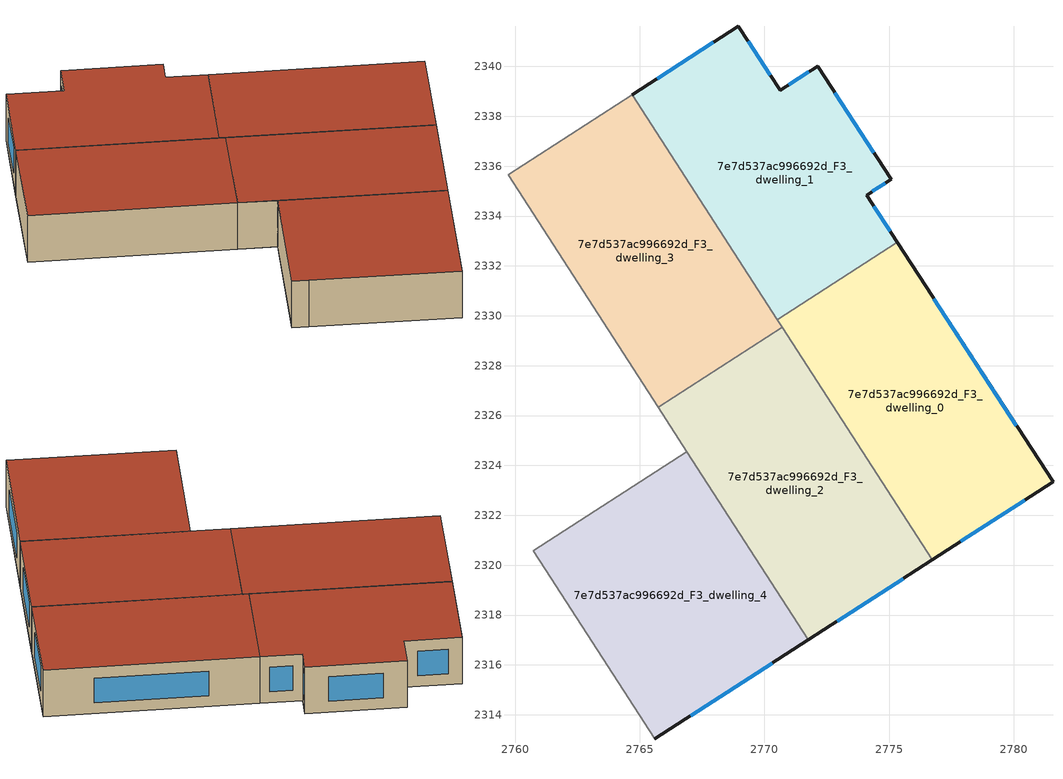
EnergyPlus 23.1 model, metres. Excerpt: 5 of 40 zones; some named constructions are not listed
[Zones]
7e7d537ac996692d_F3_dwelling_0
 floor to 7e7d537ac996692d_F2_dwelling_0 (EU_floor_Construction): 2775.33,2332.94 2781.57,2323.34 2776.73,2320.22 2770.52,2329.84 z9
 wall outside (EU_wall_Construction): 2776.73,2320.22 2781.57,2323.34 2775.33,2332.94 z9:12
 wall to 7e7d537ac996692d_F3_dwelling_1 (EU_wall_Construction): 2775.33,2332.94 2770.52,2329.84 z9:12
 wall to 7e7d537ac996692d_F3_dwelling_2 (EU_wall_Construction): 2770.71,2329.54 2776.73,2320.22 z9:12
 wall to 7e7d537ac996692d_F3_dwelling_3 (EU_wall_Construction): 2770.52,2329.84 2770.71,2329.54 z9:12
 window (EU_Window_Construction): 2780.11,2325.6 2776.8,2330.69 / 2777.87,2320.95 2780.44,2322.61 z9.7:11.3
 roof outside (EU_roof_Construction): 2781.57,2323.34 2775.33,2332.94 2770.52,2329.84 2776.73,2320.22 z12
7e7d537ac996692d_F3_dwelling_1
 floor to 7e7d537ac996692d_F2_dwelling_1 (EU_floor_Construction): 2772.14,2340.01 2775.08,2335.47 2774.1,2334.84 2775.33,2332.94 2770.52,2329.84 2764.7,2338.87 2768.96,2341.62 2770.63,2339.04 z9
 wall outside (EU_wall_Construction): 2775.33,2332.94 2774.1,2334.84 2775.08,2335.47 2772.14,2340.01 2770.63,2339.04 2768.96,2341.62 2764.7,2338.87 z9:12
 wall to 7e7d537ac996692d_F3_dwelling_3 (EU_wall_Construction): 2764.7,2338.87 2770.52,2329.84 z9:12
 window (EU_Window_Construction): 2770.24,2339.64 2769.35,2341.01 / 2771.78,2339.78 2770.98,2339.27 / 2774.39,2336.54 2772.83,2338.95 / 2774.33,2334.99 2774.85,2335.32 / 2775.04,2333.39 2774.39,2334.39 / 2767.96,2340.97 2765.7,2339.51 z9.7:11.3
 roof outside (EU_roof_Construction): 2775.33,2332.94 2774.1,2334.84 2775.08,2335.47 2772.14,2340.01 2770.63,2339.04 2768.96,2341.62 2764.7,2338.87 2770.52,2329.84 z12
7e7d537ac996692d_F3_dwelling_2
 floor to 7e7d537ac996692d_F2_dwelling_2 (EU_floor_Construction): 2770.71,2329.54 2776.73,2320.22 2771.75,2317.01 2765.73,2326.33 z9
 wall outside (EU_wall_Construction): 2771.75,2317.01 2776.73,2320.22 z9:12
 wall to 7e7d537ac996692d_F3_dwelling_3 (EU_wall_Construction): 2770.71,2329.54 2765.73,2326.33 z9:12
 wall to 7e7d537ac996692d_F3_dwelling_4 (EU_wall_Construction): 2766.88,2324.55 2771.75,2317.01 z9:12
 wall to 7e7d537ac996692d_F3_dwelling_5 (EU_wall_Construction): 2765.74,2326.33 2766.88,2324.55 z9:12
 window (EU_Window_Construction): 2772.92,2317.76 2775.56,2319.47 z9.7:11.3
 roof outside (EU_roof_Construction): 2776.73,2320.22 2770.71,2329.54 2765.73,2326.33 2771.75,2317.01 z12
7e7d537ac996692d_F3_dwelling_3
 floor to 7e7d537ac996692d_F2_dwelling_3 (EU_floor_Construction): 2764.7,2338.87 2770.71,2329.54 2765.73,2326.33 2759.72,2335.65 z9
 wall adiabatic (EU_wall_Construction): 2764.7,2338.87 2759.72,2335.65 z9:12
 wall to 7e7d537ac996692d_F3_dwelling_5 (EU_wall_Construction): 2759.72,2335.65 2765.73,2326.33 z9:12
 roof outside (EU_roof_Construction): 2770.71,2329.54 2764.7,2338.87 2759.72,2335.65 2765.73,2326.33 z12
7e7d537ac996692d_F3_dwelling_4
 floor to 7e7d537ac996692d_F2_dwelling_4 (EU_floor_Construction): 2766.88,2324.55 2771.75,2317.01 2765.6,2313.04 2760.73,2320.58 z9
 wall outside (EU_wall_Construction): 2765.6,2313.04 2771.75,2317.01 z9:12
 wall to 7e7d537ac996692d_F3_dwelling_5 (EU_wall_Construction): 2766.88,2324.55 2760.73,2320.58 z9:12
 wall to 7e7d537ac996692d_F3_dwelling_6 (EU_wall_Construction): 2761.21,2319.84 2765.6,2313.04 z9:12
 wall to 7e7d537ac996692d_F3_dwelling_7 (EU_wall_Construction): 2760.73,2320.58 2761.21,2319.84 z9:12
 window (EU_Window_Construction): 2767.05,2313.97 2770.31,2316.07 z9.7:11.3
 roof outside (EU_roof_Construction): 2771.75,2317.01 2766.88,2324.55 2760.73,2320.58 2765.6,2313.04 z12
[SCHEDULE:FILE] Column Number=1; Rows to Skip at Top=0; Number of Hours of Data=8760; Column Separator=Comma; Interpolate to Timestep=No; Minutes per Item=60; Adjust Schedule for Daylight Savings=Yes
Name | File
EU_Step8_GainSchedule_7e7d537ac996692d_F2_dwelling_2_f000 | ../../schedules/7e7d537ac996692d/7e7d537ac996692d_F2_dwelling_2_f000_gain.csv
EU_Step8_GainSchedule_7e7d537ac996692d_F2_dwelling_3_f000 | ../../schedules/7e7d537ac996692d/7e7d537ac996692d_F2_dwelling_3_f000_gain.csv
EU_Step8_GainSchedule_7e7d537ac996692d_F2_dwelling_4_f000 | ../../schedules/7e7d537ac996692d/7e7d537ac996692d_F2_dwelling_4_f000_gain.csv
EU_Step8_GainSchedule_7e7d537ac996692d_F2_dwelling_5_f000 | ../../schedules/7e7d537ac996692d/7e7d537ac996692d_F2_dwelling_5_f000_gain.csv
EU_Step8_GainSchedule_7e7d537ac996692d_F2_dwelling_6_f000 | ../../schedules/7e7d537ac996692d/7e7d537ac996692d_F2_dwelling_6_f000_gain.csv
EU_Step8_GainSchedule_7e7d537ac996692d_F2_dwelling_7_f000 | ../../schedules/7e7d537ac996692d/7e7d537ac996692d_F2_dwelling_7_f000_gain.csv
EU_Step8_GainSchedule_7e7d537ac996692d_F2_dwelling_8_f000 | ../../schedules/7e7d537ac996692d/7e7d537ac996692d_F2_dwelling_8_f000_gain.csv
EU_Step8_GainSchedule_7e7d537ac996692d_F2_dwelling_9_f000 | ../../schedules/7e7d537ac996692d/7e7d537ac996692d_F2_dwelling_9_f000_gain.csv
